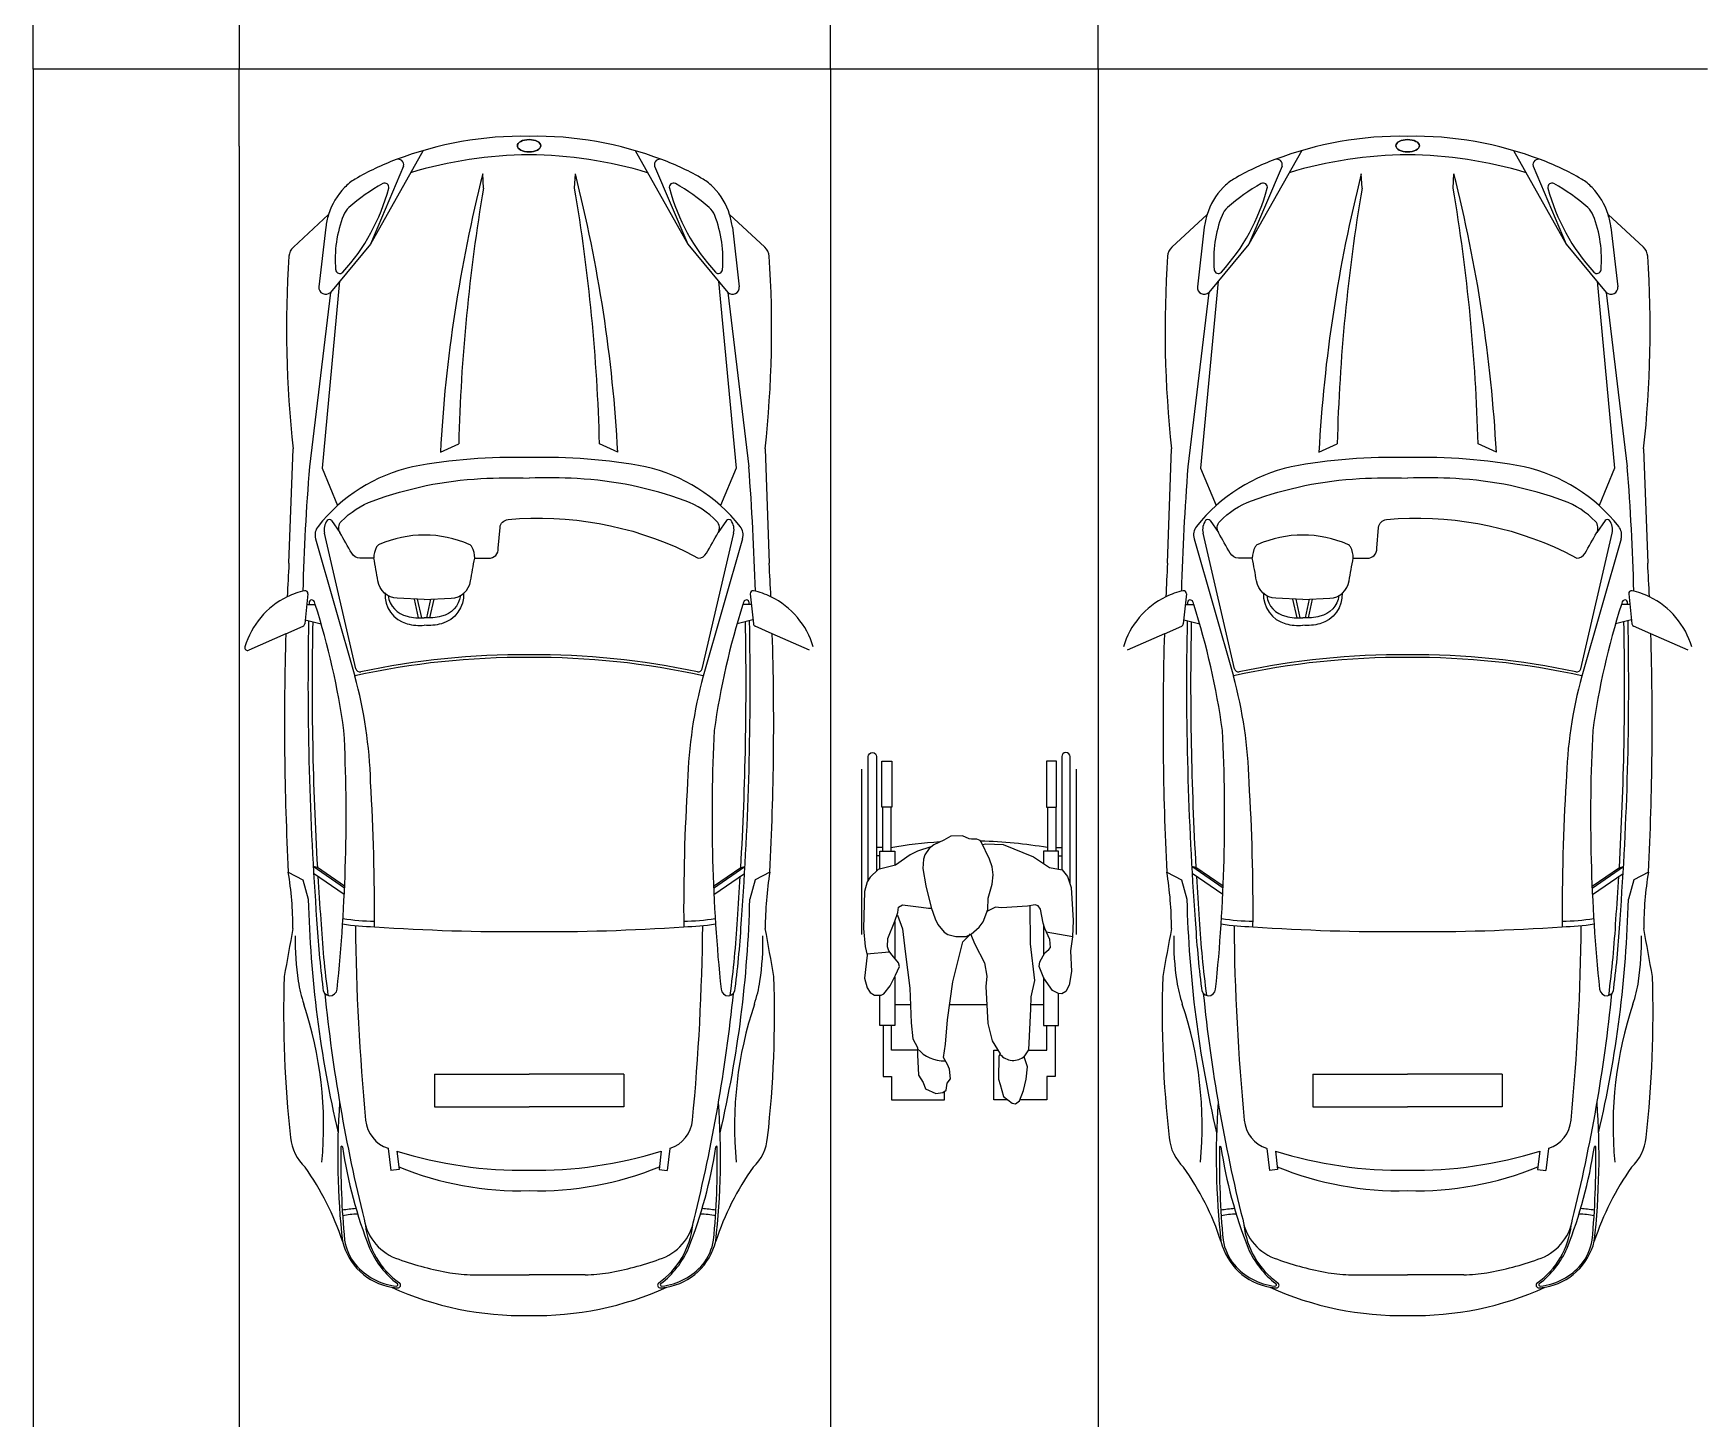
# Model space of a CAD drawing. Header units: inches. Extents: x 478327 to 492265, y -26791 to -22136.
# Drawn here: x 479502 to 479748.9, y -22595.8 to -22390.6 of the extents above; entities that cross this region are included whole.
import ezdxf

# ---------------------------------------------------------------- set-up
doc = ezdxf.new("R2010")
doc.units = ezdxf.units.IN
doc.header["$MEASUREMENT"] = 0
doc.layers.add('ceco.net 217 Nissan Z350 - top', color=145, linetype='Continuous')
doc.layers.add('Parking', color=7, linetype='Continuous')

msp = doc.modelspace()

# ---------------------------------------------------------------- linework, layer by layer
at = {"color": 0}
for p, q in [((479624.744, -22524.061), (479624.744, -22499.567)), ((479656.587, -22524.061), (479656.587, -22499.567)), ((479627.831, -22505.235), (479627.831, -22511.716)), ((479629.055, -22505.235), (479629.055, -22511.716)), ((479652.276, -22505.235), (479652.276, -22511.716)), ((479653.501, -22505.235), (479653.501, -22511.716)), ((479627.834, -22511.202), (479626.949, -22511.202)), ((479653.497, -22511.202), (479654.382, -22511.202)), ((479627.439, -22512.426), (479626.949, -22512.426)), ((479653.893, -22512.426), (479654.382, -22512.426)), ((479652.094, -22523.664), (479656.019, -22524.371)), ((479625.493, -22526.944), (479628.83, -22526.629)), ((479629.643, -22534.452), (479631.969, -22534.452)), ((479637.781, -22534.452), (479643.288, -22534.452)), ((479649.823, -22534.452), (479651.688, -22534.452)), ((479629.153, -22541.207), (479629.153, -22541.143)), ((479652.178, -22541.207), (479652.178, -22541.143))]:
    msp.add_line(p, q, dxfattribs=at)
for points in [[(479625.724, -22516.03), (479625.724, -22497.73, -1), (479626.949, -22497.73), (479626.949, -22514.677, -1)], [(479655.607, -22516.628), (479655.607, -22497.73, 1), (479654.382, -22497.73), (479654.382, -22514.501, 1)]]:
    msp.add_lwpolyline(points, format="xyb", dxfattribs=at)
for points in [[(479627.72, -22498.377), (479629.19, -22498.377), (479629.19, -22505.235), (479627.72, -22505.235)], [(479653.611, -22498.377), (479652.141, -22498.377), (479652.141, -22505.235), (479653.611, -22505.235)]]:
    msp.add_lwpolyline(points, close=True, dxfattribs=at)
for points in [[(479634.993, -22511.112), (479633.028, -22511.741), (479631.915, -22512.294), (479629.775, -22513.819), (479627.172, -22514.458), (479625.997, -22515.61), (479625.575, -22516.261), (479625.178, -22517.688), (479624.987, -22523.177), (479625.241, -22525.873), (479625.556, -22527.133), (479625.178, -22530.533), (479625.547, -22531.979), (479625.997, -22532.673), (479626.645, -22533.072), (479627.638, -22533.082), (479628.012, -22532.862), (479628.956, -22531.666), (479629.775, -22530.092), (479630.325, -22528.837), (479630.216, -22528.266), (479629.271, -22527.133), (479628.767, -22526.503), (479628.552, -22525.923), (479628.606, -22524.698), (479629.662, -22522.117), (479630.09, -22520.836), (479630.216, -22520.017), (479630.782, -22519.703), (479633.553, -22520.017), (479634.615, -22520.206), (479635.119, -22520.206)], [(479637.953, -22509.538), (479636.892, -22510.103), (479635.432, -22510.816), (479634.741, -22511.364), (479634.113, -22512.272), (479633.895, -22512.94), (479633.797, -22514.323), (479634.238, -22516.869), (479635.056, -22520.08), (479635.623, -22521.784), (479636.025, -22522.588), (479636.945, -22523.732), (479637.504, -22524.102), (479638.708, -22524.362), (479640.228, -22524.37), (479640.975, -22524.047), (479642.163, -22523.001), (479642.737, -22522.204), (479643.431, -22520.395), (479643.494, -22518.695), (479644.06, -22516.617), (479644.238, -22515.239), (479644.06, -22514.071), (479643.669, -22512.906), (479642.449, -22510.349), (479642.297, -22510.167), (479641.783, -22509.97), (479641.02, -22509.971), (479640.66, -22509.915), (479639.653, -22509.475), (479637.953, -22509.538)], [(479642.638, -22510.726), (479643.142, -22510.663), (479645.697, -22510.734), (479650.174, -22512.56), (479652.567, -22514.134), (479654.456, -22514.516), (479655.211, -22515.484), (479655.778, -22517.121), (479656.058, -22522.014), (479655.967, -22524.425), (479655.652, -22526.503), (479655.841, -22529.588), (479655.468, -22531.584), (479654.959, -22532.548), (479654.383, -22532.862), (479653.878, -22532.831), (479653.008, -22532.359), (479651.748, -22530.533), (479651.056, -22528.833), (479651.128, -22528.156), (479651.874, -22526.818), (479652.441, -22526.314), (479652.693, -22525.999), (479652.611, -22524.831), (479651.895, -22523.215), (479651.622, -22522.41), (479651.248, -22520.332), (479650.908, -22519.814), (479650.436, -22519.703), (479649.3, -22519.892), (479645.445, -22520.143), (479644.564, -22520.017), (479643.368, -22520.647)], [(479627.439, -22514.392), (479627.439, -22511.716), (479629.643, -22511.716)], [(479629.643, -22511.716), (479629.643, -22513.852)], [(479651.688, -22511.716), (479651.688, -22513.556)], [(479653.893, -22514.402), (479653.893, -22511.716), (479651.688, -22511.716)], [(479630.027, -22521.214), (479630.782, -22523.229), (479631.188, -22526.621), (479631.88, -22532.036), (479632.069, -22537.192), (479632.335, -22539.521), (479633.028, -22540.844), (479633.028, -22541.914), (479633.153, -22544.901), (479633.847, -22545.994), (479634.175, -22546.944), (479635.749, -22547.636), (479636.786, -22547.501), (479637.26, -22547.133), (479637.386, -22546.125), (479637.89, -22545.468), (479637.764, -22544.02), (479637.449, -22543.362), (479636.882, -22542.292), (479637.134, -22540.34), (479637.449, -22536.751), (479638.267, -22531.092), (479639.716, -22525.173), (479640.534, -22524.362), (479640.849, -22523.984), (479641.479, -22525.523), (479642.951, -22528.258), (479643.266, -22530.273), (479643.154, -22531.812), (479643.431, -22537.255), (479644.06, -22539.836), (479645.257, -22541.788), (479645.068, -22542.103), (479645.016, -22545.522), (479645.257, -22546.328), (479645.76, -22548.091), (479647.02, -22549.098), (479647.547, -22549.179), (479648.118, -22548.721), (479648.714, -22547.188), (479649.125, -22545.531), (479649.314, -22543.677), (479648.81, -22542.229), (479649.503, -22541.159), (479649.818, -22535.114), (479649.832, -22533.323), (479650.398, -22530.903), (479649.769, -22525.488), (479649.677, -22519.829)], [(479629.643, -22522.162), (479629.643, -22527.579)], [(479651.688, -22522.604), (479651.688, -22527.151)], [(479629.643, -22530.345), (479629.643, -22537.572), (479627.439, -22537.572), (479627.439, -22533.08)], [(479651.688, -22530.385), (479651.688, -22537.572), (479653.893, -22537.572), (479653.893, -22532.832)], [(479627.929, -22537.572), (479627.929, -22545.126), (479629.153, -22545.126), (479629.153, -22548.556), (479636.992, -22548.556), (479636.992, -22547.341)], [(479633.028, -22541.207), (479629.153, -22541.207), (479629.153, -22537.572)], [(479653.403, -22537.572), (479653.403, -22545.126), (479652.178, -22545.126), (479652.178, -22548.556), (479648.182, -22548.556)], [(479649.471, -22541.207), (479652.178, -22541.207), (479652.178, -22537.572)], [(479646.341, -22548.556), (479644.34, -22548.556), (479644.34, -22541.207), (479644.901, -22541.207)]]:
    msp.add_lwpolyline(points, dxfattribs=at)
for centre, radius, start, end in [((479640.719, -22578.616), 68.384, 93.6699, 99.82009), ((479640.719, -22578.616), 68.384, 80.27001, 88.61812), ((479636.924, -22537.615), 5.183, 221.25632, 271.62898), ((479647.189, -22540.194), 2.546, 220.61557, 311.41731)]:
    msp.add_arc(centre, radius, start, end, dxfattribs=at)
at = {"layer": 'ceco.net 217 Nissan Z350 - top'}
for p, q in [((479559.782, -22407.929), (479551.969, -22421.789)), ((479556.89, -22410.223), (479551.969, -22421.789)), ((479591.166, -22407.929), (479598.979, -22421.789)), ((479594.058, -22410.223), (479598.979, -22421.789)), ((479689.919, -22407.929), (479682.106, -22421.789)), ((479687.028, -22410.223), (479682.106, -22421.789)), ((479721.303, -22407.929), (479729.117, -22421.789)), ((479724.195, -22410.223), (479729.117, -22421.789)), ((479568.724, -22413.48), (479568.614, -22411.398)), ((479582.224, -22413.48), (479582.335, -22411.398)), ((479698.861, -22413.48), (479698.751, -22411.398)), ((479712.362, -22413.48), (479712.472, -22411.398)), ((479540.556, -22422.239), (479545.764, -22417.421)), ((479605.184, -22417.421), (479610.392, -22422.239)), ((479670.693, -22422.239), (479675.901, -22417.421)), ((479735.322, -22417.421), (479740.53, -22422.239)), ((479545.36, -22419.292), (479544.33, -22428.119)), ((479605.588, -22419.292), (479606.618, -22428.119)), ((479675.497, -22419.292), (479674.467, -22428.119)), ((479735.726, -22419.292), (479736.756, -22428.119)), ((479551.969, -22421.789), (479546.04, -22428.947)), ((479598.979, -22421.789), (479604.908, -22428.947)), ((479682.106, -22421.789), (479676.177, -22428.947)), ((479729.117, -22421.789), (479735.046, -22428.947)), ((479547.407, -22427.296), (479544.815, -22454.992)), ((479603.541, -22427.296), (479606.133, -22454.992)), ((479677.544, -22427.296), (479674.952, -22454.992)), ((479733.678, -22427.296), (479736.271, -22454.992)), ((479546.04, -22428.947), (479542.931, -22454.798)), ((479604.908, -22428.947), (479608.017, -22454.798)), ((479676.177, -22428.947), (479673.069, -22454.798)), ((479735.046, -22428.947), (479738.154, -22454.798)), ((479539.904, -22469.084), (479540.511, -22452.123)), ((479562.328, -22452.64), (479565.044, -22451.382)), ((479588.62, -22452.64), (479585.904, -22451.382)), ((479610.438, -22452.123), (479611.044, -22469.084)), ((479670.042, -22469.084), (479670.648, -22452.123)), ((479692.465, -22452.64), (479695.182, -22451.382)), ((479718.757, -22452.64), (479716.041, -22451.382)), ((479740.575, -22452.123), (479741.181, -22469.084)), ((479544.815, -22454.992), (479547.116, -22460.526)), ((479606.133, -22454.992), (479603.833, -22460.526)), ((479674.952, -22454.992), (479677.253, -22460.526)), ((479736.271, -22454.992), (479733.97, -22460.526)), ((479546.218, -22462.758), (479547.452, -22464.529)), ((479604.73, -22462.758), (479603.496, -22464.529)), ((479676.356, -22462.758), (479677.59, -22464.529)), ((479734.867, -22462.758), (479733.633, -22464.529)), ((479543.849, -22465.438), (479549.681, -22485.79)), ((479549.811, -22484.704), (479545.169, -22464.623)), ((479601.137, -22484.704), (479605.779, -22464.623)), ((479607.099, -22465.438), (479601.267, -22485.79)), ((479673.986, -22465.438), (479679.818, -22485.79)), ((479679.949, -22484.704), (479675.307, -22464.623)), ((479731.274, -22484.704), (479735.916, -22464.623)), ((479737.237, -22465.438), (479731.405, -22485.79)), ((479539.904, -22469.084), (479539.904, -22469.084)), ((479611.044, -22469.084), (479611.044, -22469.084)), ((479670.042, -22469.084), (479670.042, -22469.084)), ((479741.181, -22469.084), (479741.181, -22469.084)), ((479542.718, -22473.589), (479542.244, -22478.053)), ((479559.111, -22477.173), (479558.495, -22474.397)), ((479559.574, -22477.171), (479558.963, -22474.422)), ((479560.325, -22477.171), (479560.935, -22474.422)), ((479560.787, -22477.173), (479561.403, -22474.397)), ((479608.231, -22473.589), (479608.704, -22478.053)), ((479672.855, -22473.589), (479672.382, -22478.053)), ((479689.249, -22477.173), (479688.632, -22474.397)), ((479689.711, -22477.171), (479689.1, -22474.422)), ((479690.462, -22477.171), (479691.073, -22474.422)), ((479690.924, -22477.173), (479691.541, -22474.397)), ((479738.368, -22473.589), (479738.841, -22478.053)), ((479542.548, -22475.19), (479543.807, -22475.203)), ((479608.4, -22475.19), (479607.141, -22475.203)), ((479672.685, -22475.19), (479673.945, -22475.203)), ((479738.538, -22475.19), (479737.278, -22475.203)), ((479539.449, -22479.518), (479542.005, -22478.382)), ((479542.306, -22477.469), (479544.675, -22478.057)), ((479608.642, -22477.469), (479606.273, -22478.057)), ((479611.499, -22479.518), (479608.943, -22478.382)), ((479669.587, -22479.518), (479672.143, -22478.382)), ((479672.444, -22477.469), (479674.813, -22478.057)), ((479738.779, -22477.469), (479736.41, -22478.057)), ((479741.636, -22479.518), (479739.08, -22478.382)), ((479539.449, -22479.518), (479533.94, -22481.968)), ((479617.008, -22481.968), (479611.499, -22479.518)), ((479669.587, -22479.518), (479664.078, -22481.968)), ((479747.145, -22481.968), (479741.636, -22479.518)), ((479548.141, -22517.209), (479543.491, -22513.993)), ((479544.109, -22514.14), (479543.491, -22513.993)), ((479548.098, -22518.168), (479543.551, -22515.023)), ((479548.153, -22516.936), (479544.109, -22514.14)), ((479602.795, -22516.936), (479606.839, -22514.14)), ((479602.807, -22517.209), (479607.457, -22513.993)), ((479602.85, -22518.168), (479607.397, -22515.023)), ((479606.839, -22514.14), (479607.457, -22513.993)), ((479678.279, -22517.209), (479673.628, -22513.993)), ((479674.247, -22514.14), (479673.628, -22513.993)), ((479678.235, -22518.168), (479673.688, -22515.023)), ((479678.29, -22516.936), (479674.247, -22514.14)), ((479732.933, -22516.936), (479736.976, -22514.14)), ((479732.944, -22517.209), (479737.594, -22513.993)), ((479732.987, -22518.168), (479737.534, -22515.023)), ((479736.976, -22514.14), (479737.594, -22513.993)), ((479561.449, -22544.753), (479575.474, -22544.753)), ((479561.449, -22544.753), (479561.449, -22549.631)), ((479589.499, -22544.753), (479575.474, -22544.753)), ((479589.499, -22544.753), (479589.499, -22549.631)), ((479691.587, -22544.753), (479705.611, -22544.753)), ((479691.587, -22544.753), (479691.587, -22549.631)), ((479719.636, -22544.753), (479705.611, -22544.753)), ((479719.636, -22544.753), (479719.636, -22549.631)), ((479561.449, -22549.631), (479575.474, -22549.631)), ((479589.499, -22549.631), (479575.474, -22549.631)), ((479691.587, -22549.631), (479705.611, -22549.631)), ((479719.636, -22549.631), (479705.611, -22549.631)), ((479554.618, -22555.779), (479555.009, -22559.061)), ((479596.33, -22555.779), (479595.939, -22559.061)), ((479684.755, -22555.779), (479685.146, -22559.061)), ((479726.468, -22555.779), (479726.077, -22559.061)), ((479555.895, -22556.19), (479556.22, -22558.916)), ((479595.053, -22556.19), (479594.728, -22558.916)), ((479686.032, -22556.19), (479686.357, -22558.916)), ((479725.19, -22556.19), (479724.865, -22558.916)), ((479556.22, -22558.916), (479555.009, -22559.061)), ((479594.728, -22558.916), (479595.939, -22559.061)), ((479686.357, -22558.916), (479685.146, -22559.061)), ((479724.865, -22558.916), (479726.077, -22559.061)), ((479567.163, -22574.491), (479575.474, -22574.491)), ((479583.785, -22574.491), (479575.474, -22574.491)), ((479697.301, -22574.491), (479705.611, -22574.491)), ((479713.922, -22574.491), (479705.611, -22574.491))]:
    msp.add_line(p, q, dxfattribs=at)
for points in [[(479545.764, -22417.421, 0.0465277), (479545.36, -22419.292)], [(479675.901, -22417.421, 0.0465277), (479675.497, -22419.292)], [(479559.949, -22474.472), (479555.954, -22474.267, -0.3525811), (479553.086, -22471.704, 0.0080468), (479552.471, -22468.322), (479550.423, -22468.322, -0.2705207), (479549.194, -22467.604, 0.0006141), (479547.452, -22464.529, -0.3317973), (479547.657, -22462.888, -0.1142697), (479552.369, -22459.813, -0.0742459), (479568.349, -22456.533, -0.0216863), (479575.474, -22456.455, -0.0216863)], [(479598.751, -22467.376), (479600.525, -22468.322, 0.2705207), (479601.755, -22467.604, -0.0006141), (479603.496, -22464.529, 0.3317973), (479603.291, -22462.888, 0.1142697), (479598.579, -22459.813, 0.0742459), (479582.599, -22456.533, 0.0216863), (479575.474, -22456.455)], [(479690.087, -22474.472), (479686.092, -22474.267, -0.3525811), (479683.223, -22471.704, 0.0080468), (479682.609, -22468.322), (479680.56, -22468.322, -0.2705207), (479679.331, -22467.604, 0.0006141), (479677.59, -22464.529, -0.3317973), (479677.794, -22462.888, -0.1142697), (479682.506, -22459.813, -0.0742459), (479698.486, -22456.533, -0.0216863), (479705.611, -22456.455, -0.0216863)], [(479728.888, -22467.376), (479730.663, -22468.322, 0.2705207), (479731.892, -22467.604, -0.0006141), (479733.633, -22464.529, 0.3317973), (479733.428, -22462.888, 0.1142697), (479728.716, -22459.813, 0.0742459), (479712.737, -22456.533, 0.0216863), (479705.611, -22456.455)], [(479569.476, -22468.322, 0.4601813), (479570.894, -22466.837), (479571.171, -22463.779, -0.3618826), (479572.352, -22462.598, -0.136022), (479598.751, -22467.376, -0.0155747)], [(479699.613, -22468.322, 0.4601813), (479701.031, -22466.837), (479701.309, -22463.779, -0.3618826), (479702.489, -22462.598, -0.136022), (479728.888, -22467.376, -0.0155747)], [(479559.949, -22474.472), (479563.944, -22474.267, 0.3525811), (479566.812, -22471.704, -0.0080468), (479567.427, -22468.322), (479569.476, -22468.322)], [(479690.087, -22474.472), (479694.082, -22474.267, 0.3525811), (479696.95, -22471.704, -0.0080468), (479697.564, -22468.322), (479699.613, -22468.322)], [(479554.134, -22473.455, 0.3580107), (479557.419, -22478.042, 0.0871424), (479559.949, -22478.266)], [(479554.599, -22473.872, 0.3165607), (479557.419, -22476.925, 0.0871424), (479559.949, -22477.149)], [(479565.764, -22473.455, -0.3580107), (479562.479, -22478.042, -0.0871424), (479559.949, -22478.266)], [(479565.3, -22473.872, -0.3165607), (479562.479, -22476.925, -0.0871424), (479559.949, -22477.149)], [(479684.271, -22473.455, 0.3580107), (479687.556, -22478.042, 0.0871424), (479690.087, -22478.266)], [(479684.736, -22473.872, 0.3165607), (479687.556, -22476.925, 0.0871424), (479690.087, -22477.149)], [(479695.902, -22473.455, -0.3580107), (479692.617, -22478.042, -0.0871424), (479690.087, -22478.266)], [(479695.437, -22473.872, -0.3165607), (479692.617, -22476.925, -0.0871424), (479690.087, -22477.149)], [(479594.949, -22576.449, 0.0255911), (479595.869, -22576.337, 0.0199475)], [(479725.087, -22576.449, 0.0255911), (479726.007, -22576.337, 0.0199475)]]:
    msp.add_lwpolyline(points, format="xyb", dxfattribs=at)
for points in [[(479539.806, -22514.835), (479541.962, -22515.976), (479542.77, -22518.871)], [(479611.142, -22514.835), (479608.986, -22515.976), (479608.178, -22518.871)], [(479669.944, -22514.835), (479672.099, -22515.976), (479672.908, -22518.871)], [(479741.279, -22514.835), (479739.124, -22515.976), (479738.315, -22518.871)]]:
    msp.add_lwpolyline(points, dxfattribs=at)
for centre, radius, start, end in [((479574.465, -22457.854), 52.04, 88.88866, 111.00859), ((479576.483, -22457.854), 52.04, 68.99141, 91.11134), ((479704.602, -22457.854), 52.04, 88.88866, 111.00859), ((479706.621, -22457.854), 52.04, 68.99141, 91.11134), ((479568.389, -22443.728), 36.68, 110.05971, 120.63175), ((479556.1, -22410.033), 0.813, 346.4917, 111.00859), ((479576.103, -22471.959), 63.405, 90.56804, 106.65527), ((479574.845, -22471.959), 63.405, 73.34473, 89.43196), ((479594.848, -22410.033), 0.813, 68.99141, 193.5083), ((479582.559, -22443.728), 36.68, 59.36825, 69.94029), ((479698.527, -22443.728), 36.68, 110.05971, 120.63175), ((479686.237, -22410.033), 0.813, 346.4917, 111.00859), ((479706.24, -22471.959), 63.405, 90.56804, 106.65527), ((479704.983, -22471.959), 63.405, 73.34473, 89.43196), ((479724.986, -22410.033), 0.813, 68.99141, 193.5083), ((479712.696, -22443.728), 36.68, 59.36825, 69.94029), ((479553.429, -22418.463), 7.318, 120.63175, 136.34578), ((479554.091, -22413.362), 0.61, 345.14764, 119.01816), ((479777.423, -22464.322), 215.411, 165.77755, 176.8914), ((479373.526, -22464.322), 215.411, 3.1086, 14.22245), ((479596.857, -22413.362), 0.61, 60.98184, 194.85236), ((479597.519, -22418.463), 7.318, 43.65422, 59.36825), ((479683.566, -22418.463), 7.318, 120.63175, 136.34578), ((479684.228, -22413.362), 0.61, 345.14764, 119.01816), ((479907.56, -22464.322), 215.411, 165.77755, 176.8914), ((479503.663, -22464.322), 215.411, 3.1086, 14.22245), ((479726.995, -22413.362), 0.61, 60.98184, 194.85236), ((479727.657, -22418.463), 7.318, 43.65422, 59.36825), ((479555.588, -22420.524), 10.303, 136.34578, 162.47485), ((479526.061, -22405.929), 29.608, 317.46933, 345.14764), ((479567.313, -22437.198), 27.868, 119.01816, 131.65106), ((479833.706, -22458.333), 268.751, 170.3926, 178.51793), ((479317.242, -22458.333), 268.751, 1.48207, 9.6074), ((479624.887, -22405.929), 29.608, 194.85236, 222.53067), ((479583.635, -22437.198), 27.868, 48.34894, 60.98184), ((479595.36, -22420.524), 10.303, 17.52515, 43.65422), ((479685.726, -22420.524), 10.303, 136.34578, 162.47485), ((479656.199, -22405.929), 29.608, 317.46933, 345.14764), ((479697.45, -22437.198), 27.868, 119.01816, 131.65106), ((479963.843, -22458.333), 268.751, 170.3926, 178.51793), ((479447.38, -22458.333), 268.751, 1.48207, 9.6074), ((479755.024, -22405.929), 29.608, 194.85236, 222.53067), ((479713.772, -22437.198), 27.868, 48.34894, 60.98184), ((479725.497, -22420.524), 10.303, 17.52515, 43.65422), ((479564.505, -22424.023), 17.751, 158.57927, 185.04909), ((479550.819, -22418.654), 3.049, 131.65106, 158.57927), ((479600.129, -22418.654), 3.049, 21.42073, 48.34894), ((479586.443, -22424.023), 17.751, 354.95091, 21.42073), ((479595.36, -22420.524), 10.303, 6.86947, 17.52515), ((479694.642, -22424.023), 17.751, 158.57927, 185.04909), ((479680.956, -22418.654), 3.049, 131.65106, 158.57927), ((479730.267, -22418.654), 3.049, 21.42073, 48.34894), ((479716.581, -22424.023), 17.751, 354.95091, 21.42073), ((479725.497, -22420.524), 10.303, 6.86947, 17.52515), ((479541.936, -22423.732), 2.033, 132.77085, 176.16308), ((479609.012, -22423.732), 2.033, 3.83692, 47.22915), ((479672.074, -22423.732), 2.033, 132.77085, 176.16308), ((479739.149, -22423.732), 2.033, 3.83692, 47.22915), ((479701.719, -22434.448), 162.175, 176.16308, 186.25709), ((479449.229, -22434.448), 162.175, 353.74291, 3.83692), ((479831.856, -22434.448), 162.175, 176.16308, 186.25709), ((479579.366, -22434.448), 162.175, 353.74291, 3.83692), ((479547.431, -22425.532), 0.61, 185.04909, 317.46933), ((479603.518, -22425.532), 0.61, 222.53067, 354.95091), ((479677.568, -22425.532), 0.61, 185.04909, 317.46933), ((479733.655, -22425.532), 0.61, 222.53067, 354.95091), ((479545.342, -22428.207), 1.016, 174.99355, 313.32531), ((479605.606, -22428.207), 1.016, 226.67469, 5.00645), ((479675.48, -22428.207), 1.016, 174.99355, 313.32531), ((479735.743, -22428.207), 1.016, 226.67469, 5.00645), ((479573.16, -22534.142), 80.746, 88.35804, 100.65999), ((479577.788, -22534.142), 80.746, 79.34001, 91.64196), ((479703.298, -22534.142), 80.746, 88.35804, 100.65999), ((479707.925, -22534.142), 80.746, 79.34001, 91.64196), ((479905.684, -22483.233), 363.865, 175.51787, 178.42208), ((479563.715, -22479.046), 24.87, 102.75425, 141.65674), ((479587.234, -22479.046), 24.87, 38.34326, 77.24575), ((479245.264, -22483.233), 363.865, 1.57792, 4.48213), ((480035.821, -22483.233), 363.865, 175.51787, 178.42208), ((479693.852, -22479.046), 24.87, 102.75425, 141.65674), ((479717.371, -22479.046), 24.87, 38.34326, 77.24575), ((479375.402, -22483.233), 363.865, 1.57792, 4.48213), ((479545.803, -22464.878), 2.033, 141.65674, 195.98994), ((479547.399, -22464.107), 2.288, 143.57135, 193.01587), ((479545.885, -22462.99), 0.407, 34.86094, 143.57135), ((479605.063, -22462.99), 0.407, 36.42865, 145.13906), ((479603.549, -22464.107), 2.288, 346.98413, 36.42865), ((479605.145, -22464.878), 2.033, 344.01006, 38.34326), ((479675.94, -22464.878), 2.033, 141.65674, 195.98994), ((479677.536, -22464.107), 2.288, 143.57135, 193.01587), ((479676.022, -22462.99), 0.407, 34.86094, 143.57135), ((479735.201, -22462.99), 0.407, 36.42865, 145.13906), ((479733.687, -22464.107), 2.288, 346.98413, 36.42865), ((479735.283, -22464.878), 2.033, 344.01006, 38.34326), ((479555.948, -22468.322), 3.476, 151.46607, 180), ((479553.608, -22467.049), 0.813, 113.83801, 151.46607), ((479559.949, -22481.401), 16.503, 66.16199, 113.83801), ((479566.29, -22467.049), 0.813, 28.53393, 66.16199), ((479563.951, -22468.322), 3.476, 0, 28.53393), ((479686.085, -22468.322), 3.476, 151.46607, 180), ((479683.745, -22467.049), 0.813, 113.83801, 151.46607), ((479690.087, -22481.401), 16.503, 66.16199, 113.83801), ((479696.428, -22467.049), 0.813, 28.53393, 66.16199), ((479694.088, -22468.322), 3.476, 0, 28.53393), ((479965.236, -22492.872), 425.996, 176.79899, 177.46797), ((479185.712, -22492.872), 425.996, 2.53203, 3.20101), ((480095.373, -22492.872), 425.996, 176.79899, 177.46797), ((479315.85, -22492.872), 425.996, 2.53203, 3.20101), ((479544.885, -22484.826), 11.976, 115.88827, 163.78875), ((479544.885, -22484.826), 11.976, 102.84145, 115.88827), ((479542.313, -22473.546), 0.407, 353.94846, 102.84145), ((479608.635, -22473.546), 0.407, 77.15855, 186.05154), ((479606.063, -22484.826), 11.976, 64.11173, 77.15855), ((479606.063, -22484.826), 11.976, 16.21125, 64.11173), ((479675.022, -22484.826), 11.976, 115.88827, 163.78875), ((479675.022, -22484.826), 11.976, 102.84145, 115.88827), ((479672.451, -22473.546), 0.407, 353.94846, 102.84145), ((479738.772, -22473.546), 0.407, 77.15855, 186.05154), ((479736.201, -22484.826), 11.976, 64.11173, 77.15855), ((479736.201, -22484.826), 11.976, 16.21125, 64.11173), ((480013.307, -22487.141), 470.583, 178.51071, 178.54519), ((479543.29, -22474.921), 0.407, 17.8949, 178.51071), ((479436.319, -22509.461), 112.816, 17.67788, 17.8949), ((479436.319, -22509.461), 112.816, 7.95676, 17.67788), ((479714.629, -22509.461), 112.816, 162.32212, 172.04324), ((479714.629, -22509.461), 112.816, 162.1051, 162.32212), ((479607.658, -22474.921), 0.407, 1.48929, 162.1051), ((479137.641, -22487.141), 470.583, 1.45481, 1.48929), ((480143.445, -22487.141), 470.583, 178.51071, 178.54519), ((479673.427, -22474.921), 0.407, 17.8949, 178.51071), ((479566.456, -22509.461), 112.816, 17.67788, 17.8949), ((479566.456, -22509.461), 112.816, 7.95676, 17.67788), ((479844.767, -22509.461), 112.816, 162.32212, 172.04324), ((479844.767, -22509.461), 112.816, 162.1051, 162.32212), ((479737.796, -22474.921), 0.407, 1.48929, 162.1051), ((479267.778, -22487.141), 470.583, 1.45481, 1.48929), ((479541.84, -22478.01), 0.407, 293.97187, 353.94846), ((480013.307, -22487.141), 470.583, 178.83789, 184.23249), ((480013.917, -22487.141), 470.583, 178.85621, 183.289), ((479137.031, -22487.141), 470.583, 356.711, 1.14379), ((479137.641, -22487.141), 470.583, 355.76751, 1.16211), ((479609.108, -22478.01), 0.407, 186.05154, 246.02813), ((479671.977, -22478.01), 0.407, 293.97187, 353.94846), ((480143.445, -22487.141), 470.583, 178.83789, 184.23249), ((480144.055, -22487.141), 470.583, 178.85621, 183.289), ((479267.168, -22487.141), 470.583, 356.711, 1.14379), ((479267.778, -22487.141), 470.583, 355.76751, 1.16211), ((479739.245, -22478.01), 0.407, 186.05154, 246.02813), ((479533.775, -22481.596), 0.407, 163.78875, 293.97187), ((479965.236, -22492.872), 425.996, 178.20371, 182.95537), ((479185.712, -22492.872), 425.996, 357.04463, 1.79629), ((480095.373, -22492.872), 425.996, 178.20371, 182.95537), ((479315.85, -22492.872), 425.996, 357.04463, 1.79629), ((479574.5, -22597.929), 114.887, 89.51404, 102.48078), ((479574.5, -22597.522), 114.887, 89.51404, 102.04107), ((479576.448, -22597.522), 114.887, 77.95893, 90.48596), ((479576.448, -22597.929), 114.887, 77.51922, 90.48596), ((479704.637, -22597.929), 114.887, 89.51404, 102.48078), ((479704.637, -22597.522), 114.887, 89.51404, 102.04107), ((479706.586, -22597.522), 114.887, 77.95893, 90.48596), ((479706.586, -22597.929), 114.887, 77.51922, 90.48596), ((479484.283, -22503.455), 67.742, 1.6556, 15.11601), ((479550.405, -22484.566), 0.61, 193.01587, 282.04107), ((479666.665, -22503.455), 67.742, 164.88399, 178.3444), ((479600.543, -22484.566), 0.61, 257.95893, 346.98413), ((479614.42, -22503.455), 67.742, 1.6556, 15.11601), ((479680.543, -22484.566), 0.61, 193.01587, 282.04107), ((479796.803, -22503.455), 67.742, 164.88399, 178.3444), ((479730.68, -22484.566), 0.61, 257.95893, 346.98413), ((479300.811, -22506.511), 247.562, 354.04843, 2.93274), ((479850.137, -22506.511), 247.562, 177.06726, 185.95157), ((479430.948, -22506.511), 247.562, 354.04843, 2.93274), ((479980.274, -22506.511), 247.562, 177.06726, 185.95157), ((479241.753, -22520.47), 310.823, 359.54632, 3.49926), ((479909.195, -22520.47), 310.823, 176.50074, 180.45368), ((479371.89, -22520.47), 310.823, 359.54632, 3.49926), ((480039.333, -22520.47), 310.823, 176.50074, 180.45368), ((479489.953, -22523.108), 50.535, 359.90064, 9.42199), ((480013.917, -22487.141), 470.583, 183.45045, 184.23249), ((479137.031, -22487.141), 470.583, 355.76751, 356.54955), ((479660.995, -22523.108), 50.535, 170.57801, 180.09936), ((479620.091, -22523.108), 50.535, 359.90064, 9.42199), ((480144.055, -22487.141), 470.583, 183.45045, 184.23249), ((479267.168, -22487.141), 470.583, 355.76751, 356.54955), ((479791.132, -22523.108), 50.535, 170.57801, 180.09936), ((479713.767, -22514.66), 171.049, 181.41053, 193.10962), ((479437.181, -22514.66), 171.049, 346.89038, 358.58947), ((479843.905, -22514.66), 171.049, 181.41053, 193.10962), ((479567.318, -22514.66), 171.049, 346.89038, 358.58947), ((481563.478, -22892.313), 2056.389, 169.659473, 169.861179), ((479690.448, -22513.633), 146.672, 183.21998, 187.20243), ((479691.058, -22513.633), 146.672, 183.21998, 187.6307), ((479552.943, -22490.814), 32.119, 260.8832, 269.32742), ((479552.943, -22490.814), 31.306, 260.73984, 269.31979), ((479885.324, -22519.646), 335.583, 180.53421, 185.46454), ((479573.055, -22237.057), 286.607, 265.90055, 270.4836), ((479577.893, -22237.057), 286.607, 269.5164, 274.09945), ((479598.005, -22490.814), 31.306, 270.68021, 279.26016), ((479598.005, -22490.814), 32.119, 270.67258, 279.1168), ((479265.624, -22519.646), 335.583, 354.53546, 359.46579), ((479459.89, -22513.633), 146.672, 352.3693, 356.78002), ((479460.5, -22513.633), 146.672, 352.79757, 356.78002), ((477586.822, -22892.43), 2057.048, 10.138847, 10.340488), ((481693.615, -22892.313), 2056.389, 169.659473, 169.861179), ((479820.586, -22513.633), 146.672, 183.21998, 187.20243), ((479821.195, -22513.633), 146.672, 183.21998, 187.6307), ((479683.08, -22490.814), 32.119, 260.8832, 269.32742), ((479683.08, -22490.814), 31.306, 260.73984, 269.31979), ((480015.462, -22519.646), 335.583, 180.53421, 185.46454), ((479703.192, -22237.057), 286.607, 265.90055, 270.4836), ((479708.03, -22237.057), 286.607, 269.5164, 274.09945), ((479728.142, -22490.814), 31.306, 270.68021, 279.26016), ((479728.142, -22490.814), 32.119, 270.67258, 279.1168), ((479395.761, -22519.646), 335.583, 354.53546, 359.46579), ((479590.027, -22513.633), 146.672, 352.3693, 356.78002), ((479590.637, -22513.633), 146.672, 352.79757, 356.78002), ((477716.959, -22892.43), 2057.048, 10.138847, 10.340488), ((479580.18, -22525.093), 39.35, 178.8247, 188.63417), ((479570.769, -22525.093), 39.35, 351.36583, 1.1753), ((479710.317, -22525.093), 39.35, 178.8247, 188.63417), ((479700.906, -22525.093), 39.35, 351.36583, 1.1753), ((479704.606, -22535.727), 165.494, 178.12755, 186.40229), ((479561.373, -22527.949), 20.328, 188.63417, 198.50697), ((479589.575, -22527.949), 20.328, 341.49303, 351.36583), ((479446.342, -22535.727), 165.494, 353.59772, 1.87245), ((479834.744, -22535.727), 165.494, 178.12755, 186.40229), ((479691.51, -22527.949), 20.328, 188.63417, 198.50697), ((479719.713, -22527.949), 20.328, 341.49303, 351.36583), ((479576.479, -22535.727), 165.494, 353.59772, 1.87245), ((479545.986, -22532.101), 1.052, 175.71933, 355.71933), ((479782.918, -22508.617), 238.94, 185.81048, 193.96572), ((479368.03, -22508.617), 238.94, 346.03428, 354.18952), ((479604.962, -22532.101), 1.052, 184.28067, 4.28067), ((479676.123, -22532.101), 1.052, 175.71933, 355.71933), ((479913.055, -22508.617), 238.94, 185.81048, 193.96572), ((479498.168, -22508.617), 238.94, 346.03428, 354.18952), ((479735.1, -22532.101), 1.052, 184.28067, 4.28067), ((479488.102, -22552.475), 56.939, 354.62957, 18.50697), ((479662.846, -22552.475), 56.939, 161.49303, 185.37043), ((479618.239, -22552.475), 56.939, 354.62957, 18.50697), ((479792.984, -22552.475), 56.939, 161.49303, 185.37043), ((479658.588, -22556.988), 111.468, 175.87331, 186.46768), ((479492.36, -22556.988), 111.468, 353.53232, 4.12669), ((479788.725, -22556.988), 111.468, 175.87331, 186.46768), ((479622.498, -22556.988), 111.468, 353.53232, 4.12669), ((479556.123, -22551.138), 4.879, 185.46454, 251.5243), ((479594.825, -22551.138), 4.879, 288.4757, 354.53546), ((479686.26, -22551.138), 4.879, 185.46454, 251.5243), ((479724.963, -22551.138), 4.879, 288.4757, 354.53546), ((479547.04, -22553.516), 6.928, 185.50447, 226.7034), ((479674.199, -22557.666), 126.607, 179.0473, 185.30596), ((479547.71, -22555.563), 0.102, 8.64075, 179.0473), ((479616.502, -22545.109), 69.48, 188.64075, 201.47525), ((479574.621, -22495.776), 63.249, 251.5243, 251.56351), ((479576.328, -22495.776), 63.249, 288.43649, 288.4757), ((479534.446, -22545.109), 69.48, 338.52475, 351.35925), ((479476.749, -22557.666), 126.607, 354.69404, 0.9527), ((479603.238, -22555.563), 0.102, 0.9527, 171.35925), ((479603.908, -22553.516), 6.928, 313.2966, 354.49553), ((479677.178, -22553.516), 6.928, 185.50447, 226.7034), ((479804.336, -22557.666), 126.607, 179.0473, 185.30596), ((479677.848, -22555.563), 0.102, 8.64075, 179.0473), ((479746.64, -22545.109), 69.48, 188.64075, 201.47525), ((479704.758, -22495.776), 63.249, 251.5243, 251.56351), ((479706.465, -22495.776), 63.249, 288.43649, 288.4757), ((479664.583, -22545.109), 69.48, 338.52475, 351.35925), ((479606.887, -22557.666), 126.607, 354.69404, 0.9527), ((479733.375, -22555.563), 0.102, 0.9527, 171.35925), ((479734.045, -22553.516), 6.928, 313.2966, 354.49553), ((479574.621, -22495.776), 63.249, 252.77894, 270.77317), ((479576.328, -22495.776), 63.249, 269.22683, 287.22106), ((479704.758, -22495.776), 63.249, 252.77894, 270.77317), ((479706.465, -22495.776), 63.249, 269.22683, 287.22106), ((479508.143, -22582.668), 41.8, 18.29868, 35.22449), ((479574.085, -22515.186), 46.871, 247.52882, 271.69807), ((479576.863, -22515.186), 46.871, 268.30193, 292.47118), ((479642.805, -22582.668), 41.8, 144.77551, 161.70131), ((479638.281, -22582.668), 41.8, 18.29868, 35.22449), ((479704.223, -22515.186), 46.871, 247.52882, 271.69807), ((479707, -22515.186), 46.871, 268.30193, 292.47118), ((479772.942, -22582.668), 41.8, 144.77551, 161.70131), ((479550.924, -22582.42), 17.756, 93.49728, 100.13069), ((479550.924, -22582.42), 16.943, 92.85037, 100.45145), ((479600.024, -22582.42), 16.943, 79.54855, 87.14963), ((479600.024, -22582.42), 17.756, 79.86931, 86.50272), ((479681.061, -22582.42), 17.756, 93.49728, 100.13069), ((479681.061, -22582.42), 16.943, 92.85037, 100.45145), ((479730.162, -22582.42), 16.943, 79.54855, 87.14963), ((479730.162, -22582.42), 17.756, 79.86931, 86.50272), ((479558.443, -22565.047), 7.505, 189.47774, 252.51541), ((479563.353, -22565.783), 12.201, 186.17698, 234.47429), ((479587.595, -22565.783), 12.201, 305.52571, 353.82302), ((479592.505, -22565.047), 7.505, 287.48459, 350.52226), ((479688.581, -22565.047), 7.505, 189.47774, 252.51541), ((479693.491, -22565.783), 12.201, 186.17698, 234.47429), ((479717.732, -22565.783), 12.201, 305.52571, 353.82302), ((479722.642, -22565.047), 7.505, 287.48459, 350.52226), ((479556.637, -22567.409), 9.063, 193.62477, 260.09592), ((479556.1, -22567.965), 8.09, 190.02658, 218.37747), ((479564.07, -22565.232), 13.329, 203.49204, 232.54471), ((479586.878, -22565.232), 13.329, 307.45529, 336.50796), ((479594.311, -22567.409), 9.063, 279.90408, 346.37523), ((479594.848, -22567.965), 8.09, 321.62253, 349.97342), ((479686.775, -22567.409), 9.063, 193.62477, 260.09592), ((479686.238, -22567.965), 8.09, 190.02658, 218.37747), ((479694.207, -22565.232), 13.329, 203.49204, 232.54471), ((479717.015, -22565.232), 13.329, 307.45529, 336.50796), ((479724.448, -22567.409), 9.063, 279.90408, 346.37523), ((479724.985, -22567.965), 8.09, 321.62253, 349.97342), ((479556.767, -22567.021), 9.205, 220.41221, 264.09487), ((479571.196, -22530.693), 44.142, 250.12398, 260.25008), ((479579.752, -22530.693), 44.142, 279.74992, 289.87602), ((479594.181, -22567.021), 9.205, 275.90513, 319.58779), ((479686.904, -22567.021), 9.205, 220.41221, 264.09487), ((479701.334, -22530.693), 44.142, 250.12398, 260.25008), ((479709.889, -22530.693), 44.142, 279.74992, 289.87602), ((479724.319, -22567.021), 9.205, 275.90513, 319.58779), ((479567.163, -22554.164), 20.328, 260.25008, 270), ((479583.785, -22554.164), 20.328, 270, 279.74992), ((479697.301, -22554.164), 20.328, 260.25008, 270), ((479713.922, -22554.164), 20.328, 270, 279.74992), ((479556.637, -22567.409), 9.063, 260.09592, 265.95968), ((479574.452, -22533.813), 46.729, 245.50666, 271.25343), ((479555.841, -22575.974), 0.203, 264.09487, 52.54471), ((479556.028, -22576.044), 0.407, 265.95968, 54.47429), ((479576.496, -22533.813), 46.729, 268.74657, 294.49334), ((479594.921, -22576.044), 0.407, 125.52571, 274.04032), ((479595.108, -22575.974), 0.203, 127.45529, 275.90513), ((479686.775, -22567.409), 9.063, 260.09592, 265.95968), ((479704.589, -22533.813), 46.729, 245.50666, 271.25343), ((479685.978, -22575.974), 0.203, 264.09487, 52.54471), ((479686.165, -22576.044), 0.407, 265.95968, 54.47429), ((479706.634, -22533.813), 46.729, 268.74657, 294.49334), ((479725.058, -22576.044), 0.407, 125.52571, 274.04032), ((479725.245, -22575.974), 0.203, 127.45529, 275.90513)]:
    msp.add_arc(centre, radius, start, end, dxfattribs=at)
for centre in [(479575.474, -22407.215), (479705.611, -22407.215)]:
    msp.add_ellipse(centre, major_axis=(-1.738, 0), ratio=0.5214678, dxfattribs=at)
at = {"layer": 'ceco.net 217 Nissan Z350 - top', "extrusion": (0, 0, -1)}
for centre in [(479575.474, -22407.215), (479705.611, -22407.215)]:
    msp.add_ellipse(centre, major_axis=(1.738, 0), ratio=0.5214678, dxfattribs=at)
at = {"layer": 'Parking'}
for p, q in [((479502.037, -22395.888), (479502.037, -22136.088)), ((479502.037, -22395.888), (479502.037, -22136.088)), ((479620.147, -22395.888), (479620.147, -22136.088)), ((479620.147, -22395.888), (479620.147, -22136.088)), ((479659.769, -22395.888), (479659.769, -22136.088)), ((479532.53, -22384.482), (479532.53, -22395.888)), ((479620.147, -22395.888), (479502.037, -22395.888)), ((479502.037, -22395.888), (479502.037, -22655.688)), ((479620.147, -22395.888), (479502.037, -22395.888)), ((479620.147, -22395.888), (479502.037, -22395.888)), ((479502.037, -22395.888), (479502.037, -22655.688)), ((479620.147, -22395.888), (479502.037, -22395.888)), ((479502.037, -22395.888), (479502.037, -22655.688)), ((479532.53, -22407.294), (479532.53, -22395.888)), ((479750.047, -22395.888), (479620.147, -22395.888)), ((479620.147, -22395.888), (479620.147, -22655.688)), ((479750.047, -22395.888), (479620.147, -22395.888)), ((479750.047, -22395.888), (479620.147, -22395.888)), ((479620.147, -22395.888), (479620.147, -22655.688)), ((479750.047, -22395.888), (479620.147, -22395.888)), ((479620.147, -22395.888), (479620.147, -22655.688)), ((479659.769, -22395.888), (479659.769, -22655.688)), ((479532.53, -22407.294), (479532.53, -22655.688))]:
    msp.add_line(p, q, dxfattribs=at)

doc.saveas('drawing.dxf')
